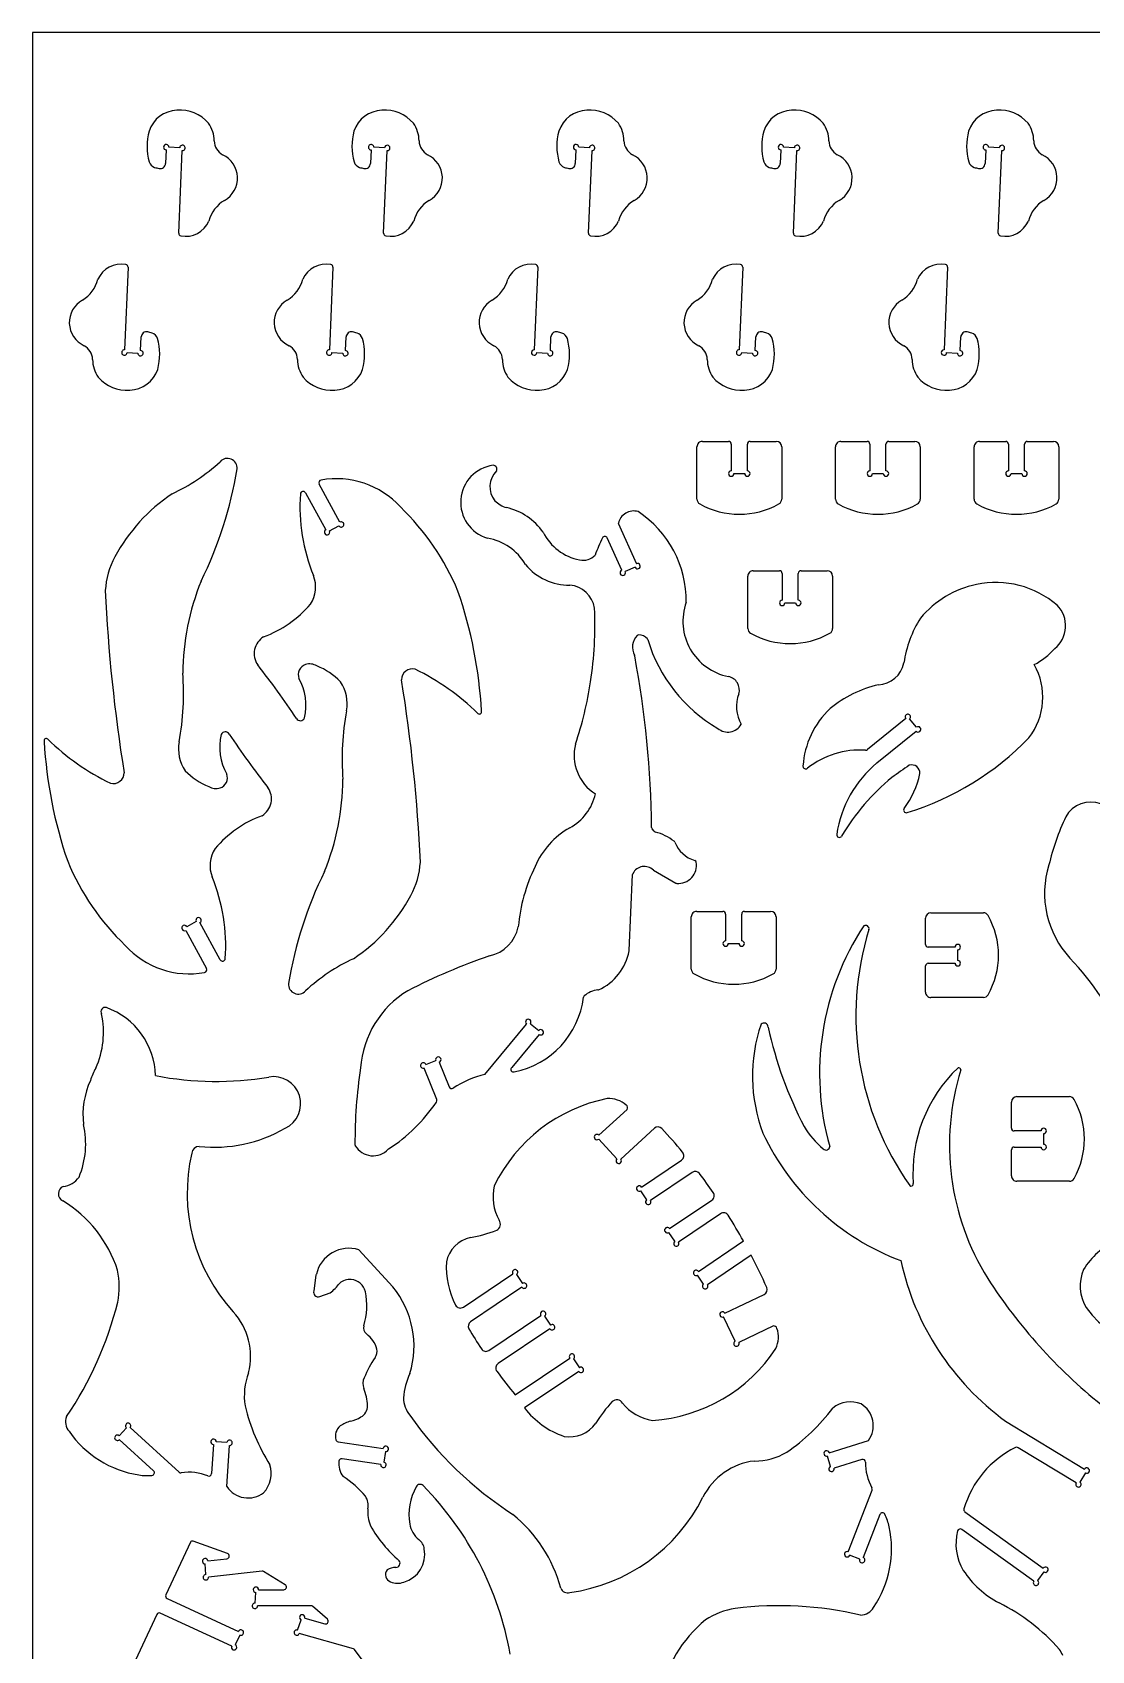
# Model space of a CAD drawing. Extents: x 0 to 14, y 0 to 10.
# Drawn here: x 0 to 3.93, y 4 to 10.02 of the extents above; entities that cross this region are included whole.
import ezdxf

# ---------------------------------------------------------------- set-up
doc = ezdxf.new("R2010")
doc.units = 0
doc.layers.add('WHITE', color=7, linetype='CONTINUOUS')

msp = doc.modelspace()

# ---------------------------------------------------------------- linework, layer by layer
at = {"layer": 'WHITE', "linetype": 'CONTINUOUS'}
for p, q in [((14.001084, 10.016726), (0.001084, 10.016726)), ((0.001084, 10.016726), (0.001084, 0.00004)), ((0.497777, 9.580117), (0.495565, 9.529524)), ((0.548166, 9.587923), (0.508204, 9.589671)), ((0.544317, 9.270933), (0.557719, 9.577496)), ((1.258582, 9.580117), (1.25637, 9.529524)), ((1.308971, 9.587923), (1.269009, 9.589671)), ((1.305122, 9.270933), (1.318525, 9.577496)), ((2.019388, 9.580117), (2.017176, 9.529524)), ((2.069777, 9.587923), (2.029815, 9.589671)), ((2.065928, 9.270933), (2.07933, 9.577496)), ((2.780193, 9.580117), (2.777981, 9.529524)), ((2.830582, 9.587923), (2.79062, 9.589671)), ((2.826733, 9.270933), (2.840136, 9.577496)), ((3.540999, 9.580117), (3.538787, 9.529524)), ((3.591388, 9.587923), (3.551426, 9.589671)), ((3.587539, 9.270933), (3.600941, 9.577496)), ((0.356477, 9.143697), (0.343074, 8.837134)), ((1.117282, 9.143697), (1.10388, 8.837134)), ((1.878088, 9.143697), (1.864685, 8.837134)), ((2.638893, 9.143697), (2.625491, 8.837134)), ((3.399699, 9.143697), (3.386296, 8.837134)), ((0.403017, 8.834513), (0.405229, 8.885106)), ((1.163822, 8.834513), (1.166034, 8.885106)), ((1.924628, 8.834513), (1.92684, 8.885106)), ((2.685433, 8.834513), (2.687645, 8.885106)), ((3.446239, 8.834513), (3.448451, 8.885106)), ((0.352628, 8.826707), (0.39259, 8.82496)), ((1.113433, 8.826707), (1.153395, 8.82496)), ((1.874239, 8.826707), (1.914201, 8.82496)), ((2.635044, 8.826707), (2.675006, 8.82496)), ((3.39585, 8.826707), (3.435812, 8.82496)), ((2.488809, 8.496985), (2.586106, 8.49696)), ((2.596103, 8.48696), (2.596103, 8.387255)), ((2.656103, 8.387255), (2.656103, 8.487023)), ((2.666103, 8.497023), (2.763398, 8.497023)), ((3.003402, 8.496985), (3.100699, 8.49696)), ((3.110696, 8.48696), (3.110696, 8.387255)), ((3.170696, 8.387255), (3.170696, 8.487023)), ((3.180696, 8.497023), (3.277991, 8.497023)), ((3.517995, 8.496985), (3.615292, 8.49696)), ((3.625289, 8.48696), (3.625289, 8.387255)), ((3.685289, 8.387255), (3.685289, 8.487023)), ((3.695289, 8.497023), (3.792584, 8.497023)), ((2.468839, 8.282057), (2.468804, 8.476981)), ((2.783398, 8.477027), (2.783433, 8.282062)), ((2.983432, 8.282057), (2.983397, 8.476981)), ((3.297991, 8.477027), (3.298026, 8.282062)), ((3.498025, 8.282057), (3.49799, 8.476981)), ((3.812584, 8.477027), (3.812619, 8.282062)), ((2.606103, 8.377255), (2.646103, 8.377255)), ((3.120696, 8.377255), (3.160696, 8.377255)), ((3.635289, 8.377255), (3.675289, 8.377255)), ((1.01526, 8.305951), (1.090531, 8.168155)), ((1.143187, 8.196919), (1.065843, 8.33851)), ((1.104101, 8.164173), (1.139205, 8.183349)), ((2.176869, 8.193328), (2.244088, 8.04249)), ((2.189283, 8.018067), (2.135739, 8.138221)), ((2.239024, 8.029286), (2.202488, 8.013004)), ((2.677893, 8.016547), (2.77519, 8.016522)), ((2.785187, 8.006522), (2.785187, 7.906817)), ((2.845187, 7.906817), (2.845187, 8.006585)), ((2.855187, 8.016585), (2.952482, 8.016585)), ((2.657923, 7.801619), (2.657888, 7.996543)), ((2.972482, 7.996589), (2.972517, 7.801624)), ((2.795187, 7.896817), (2.835187, 7.896817)), ((3.244513, 7.467248), (3.101902, 7.351581)), ((3.283775, 7.434714), (3.258579, 7.465781)), ((3.1366, 7.30247), (3.282308, 7.420649)), ((2.310385, 7.048148), (2.302507, 7.057544)), ((2.217481, 6.604977), (2.230001, 6.888189)), ((2.307033, 6.904373), (2.39035, 6.855678)), ((2.467805, 6.750737), (2.565102, 6.750712)), ((2.575099, 6.740712), (2.575099, 6.641007)), ((2.635099, 6.641007), (2.635099, 6.740775)), ((2.645099, 6.750775), (2.742394, 6.750775)), ((3.337579, 6.745342), (3.532545, 6.745378)), ((0.570425, 6.680116), (0.647769, 6.538525)), ((0.609511, 6.712862), (0.574407, 6.693686)), ((0.698353, 6.571084), (0.623081, 6.70888)), ((2.447835, 6.535809), (2.4478, 6.730733)), ((2.762394, 6.730779), (2.762429, 6.535814)), ((3.317583, 6.628047), (3.317583, 6.725342)), ((2.585099, 6.631007), (2.625099, 6.631007)), ((3.427351, 6.618047), (3.327583, 6.618047)), ((3.327646, 6.558048), (3.427351, 6.558048)), ((3.437351, 6.568048), (3.437351, 6.608047)), ((3.317621, 6.450754), (3.317646, 6.54805)), ((3.53255, 6.430784), (3.337625, 6.430748)), ((1.681702, 6.145083), (1.836206, 6.331943)), ((1.850285, 6.333278), (1.881112, 6.307788)), ((1.882447, 6.293709), (1.780966, 6.170977)), ((1.461928, 6.181617), (1.499133, 6.196307)), ((1.502502, 6.051635), (1.4563, 6.168643)), ((1.512106, 6.190679), (1.548573, 6.098327)), ((2.104896, 5.918956), (2.20993, 6.015077)), ((3.636598, 5.945094), (3.636598, 6.042388)), ((3.656594, 6.062388), (3.851559, 6.062424)), ((2.171781, 5.831056), (2.10427, 5.904828)), ((2.310683, 5.944616), (2.185909, 5.83043)), ((3.746366, 5.935094), (3.646598, 5.935094)), ((3.756366, 5.885094), (3.756366, 5.925094)), ((3.636636, 5.7678), (3.636661, 5.865097)), ((3.646661, 5.875094), (3.746366, 5.875094)), ((2.262767, 5.726352), (2.411299, 5.826537)), ((2.451139, 5.781037), (2.296319, 5.676609)), ((2.282437, 5.679308), (2.260069, 5.712469)), ((3.851564, 5.74783), (3.65664, 5.747795)), ((2.366984, 5.571844), (2.524132, 5.677842)), ((2.5568, 5.627504), (2.400535, 5.522102)), ((2.386653, 5.524801), (2.364285, 5.557962)), ((1.339979, 5.355363), (1.212863, 5.49355)), ((2.474005, 5.413179), (2.641398, 5.526087)), ((2.670034, 5.473029), (2.507557, 5.363436)), ((1.053847, 5.399232), (1.045755, 5.341003)), ((1.601584, 5.280378), (1.785104, 5.404164)), ((1.818656, 5.354422), (1.628234, 5.22598)), ((1.798987, 5.401465), (1.821354, 5.368304)), ((2.493674, 5.366135), (2.471307, 5.399296)), ((1.068077, 5.319219), (1.106542, 5.333136)), ((2.57246, 5.257345), (2.718342, 5.327043)), ((1.696106, 5.119331), (1.889321, 5.249657)), ((1.903203, 5.246958), (1.925571, 5.213797)), ((2.610858, 5.15378), (2.567748, 5.244011)), ((1.922872, 5.199914), (1.730655, 5.070262)), ((2.75266, 5.210446), (2.624192, 5.149068)), ((1.793933, 4.954464), (1.996342, 5.090991)), ((2.010224, 5.088292), (2.032592, 5.055131)), ((2.029894, 5.041249), (1.828639, 4.905501)), ((0.350147, 4.831831), (0.32322, 4.802252)), ((0.545784, 4.667251), (0.364274, 4.832493)), ((3.614511, 4.85696), (3.907822, 4.678146)), ((0.323883, 4.788125), (0.451023, 4.67238)), ((0.673006, 4.770073), (0.665982, 4.661676)), ((0.723548, 4.776818), (0.683632, 4.779405)), ((0.722991, 4.613574), (0.732881, 4.766193)), ((1.136111, 4.779685), (1.303412, 4.755026)), ((2.959916, 4.739316), (3.105942, 4.784776)), ((3.87659, 4.626915), (3.661538, 4.75802)), ((1.294663, 4.695667), (1.150942, 4.716851)), ((1.311847, 4.743675), (1.306014, 4.704102)), ((2.965231, 4.688603), (2.953341, 4.726795)), ((3.081465, 4.714316), (2.977751, 4.682028)), ((3.911155, 4.664402), (3.890334, 4.630248)), ((3.030116, 4.371432), (3.119336, 4.600104)), ((3.148507, 4.509799), (3.086012, 4.349623)), ((3.463946, 4.519675), (3.754747, 4.310474)), ((3.719708, 4.261768), (3.452319, 4.454127)), ((0.58785, 4.406858), (0.496613, 4.211095)), ((0.725699, 4.364711), (0.597588, 4.410539)), ((0.652344, 4.337462), (0.723434, 4.345356)), ((3.073061, 4.343942), (3.035797, 4.358481)), ((0.644798, 4.286297), (0.642882, 4.32637)), ((0.853816, 4.299465), (0.655215, 4.277412)), ((0.939675, 4.248972), (0.858879, 4.298441)), ((3.757025, 4.296517), (3.733666, 4.264046)), ((0.828121, 4.180161), (0.83046, 4.220204)), ((0.841042, 4.230212), (0.934478, 4.230443)), ((0.501475, 4.197796), (0.766341, 4.075151)), ((1.036419, 4.170695), (0.837538, 4.170203)), ((1.096429, 4.120432), (1.041692, 4.168671)), ((0.462819, 4.138583), (0.311719, 3.814374)), ((0.74113, 4.020704), (0.476084, 4.143433)), ((0.986102, 4.08028), (0.999677, 4.118042)), ((1.012671, 4.124691), (1.087055, 4.103318)), ((0.771213, 4.061874), (0.754406, 4.025577)), ((1.193004, 4.010449), (0.99233, 4.068108)), ((1.253779, 3.931796), (1.197357, 4.007578))]:
    msp.add_line(p, q, dxfattribs=at)
for centre, radius, start, end in [((0.542752, 9.612813), 0.114728, 92.352707, 161.106639), ((0.548959, 9.587602), 0.140268, 40.725693, 94.463864), ((1.303557, 9.612813), 0.114728, 92.352707, 161.106639), ((1.309765, 9.587602), 0.140268, 40.725693, 94.463864), ((2.064363, 9.612813), 0.114728, 92.352707, 161.106639), ((2.07057, 9.587602), 0.140268, 40.725693, 94.463864), ((2.825168, 9.612813), 0.114728, 92.352707, 161.106639), ((2.831376, 9.587602), 0.140268, 40.725693, 94.463864), ((3.585974, 9.612813), 0.114728, 92.352707, 161.106639), ((3.592181, 9.587602), 0.140268, 40.725693, 94.463864), ((0.645934, 9.593833), 0.219043, 165.152211, 195.550826), ((0.562795, 9.613937), 0.11313, -0.402575, 35.181139), ((1.40674, 9.593833), 0.219043, 165.152211, 195.550826), ((1.3236, 9.613937), 0.11313, -0.402575, 35.181139), ((2.167545, 9.593833), 0.219043, 165.152211, 195.550826), ((2.084406, 9.613937), 0.11313, -0.402575, 35.181139), ((2.928351, 9.593833), 0.219043, 165.152211, 195.550826), ((2.845211, 9.613937), 0.11313, -0.402575, 35.181139), ((3.689156, 9.593833), 0.219043, 165.152211, 195.550826), ((3.606017, 9.613937), 0.11313, -0.402575, 35.181139), ((0.498213, 9.590107), 0.01, -2.503333, 267.496661), ((0.558156, 9.587487), 0.01, -92.503338, 177.496667), ((0.738326, 9.61651), 0.062495, -176.910366, -119.463333), ((0.667229, 9.475689), 0.095369, -60.592735, 64.964387), ((1.259019, 9.590107), 0.01, -2.503333, 267.496667), ((1.318962, 9.587487), 0.01, -92.503333, 177.496667), ((1.499132, 9.61651), 0.062495, -176.910366, -119.463333), ((1.428034, 9.475689), 0.095369, -60.592735, 64.964387), ((2.019824, 9.590107), 0.01, -2.503333, 267.496661), ((2.079767, 9.587487), 0.01, -92.503338, 177.496667), ((2.259937, 9.61651), 0.062495, -176.910366, -119.463333), ((2.18884, 9.475689), 0.095369, -60.592735, 64.964387), ((2.78063, 9.590107), 0.01, -2.503333, 267.496661), ((2.840573, 9.587487), 0.01, -92.503338, 177.496667), ((3.020743, 9.61651), 0.062495, -176.910366, -119.463333), ((2.949645, 9.475689), 0.095369, -60.592735, 64.964387), ((3.541435, 9.590107), 0.01, -2.503333, 267.496667), ((3.601378, 9.587487), 0.01, -92.503333, 177.496667), ((3.781548, 9.61651), 0.062495, -176.910366, -119.463333), ((3.710451, 9.475689), 0.095369, -60.592735, 64.964387), ((0.466902, 9.547111), 0.034169, -159.435991, -110.797183), ((0.508248, 9.686521), 0.179504, -107.333107, -101.817136), ((0.475584, 9.530397), 0.02, -101.817136, -2.503339), ((1.227707, 9.547111), 0.034169, -159.435991, -110.797183), ((1.269054, 9.686521), 0.179504, -107.333107, -101.817136), ((1.236389, 9.530397), 0.02, -101.817136, -2.503339), ((1.988512, 9.547111), 0.034169, -159.435991, -110.797183), ((2.029859, 9.686521), 0.179504, -107.333107, -101.817136), ((1.997195, 9.530397), 0.02, -101.817136, -2.503339), ((2.749318, 9.547111), 0.034169, -159.435991, -110.797183), ((2.790665, 9.686521), 0.179504, -107.333107, -101.817136), ((2.758, 9.530397), 0.02, -101.817136, -2.503339), ((3.510123, 9.547111), 0.034169, -159.435991, -110.797183), ((3.55147, 9.686521), 0.179504, -107.333107, -101.817136), ((3.518806, 9.530397), 0.02, -101.817136, -2.503339), ((0.781129, 9.28214), 0.129236, 121.26462, 165.053716), ((1.541935, 9.28214), 0.129236, 121.26462, 165.053716), ((2.30274, 9.28214), 0.129236, 121.26462, 165.053716), ((3.063546, 9.28214), 0.129236, 121.26462, 165.053716), ((3.824351, 9.28214), 0.129236, 121.26462, 165.053716), ((0.554307, 9.270496), 0.01, 177.496661, 258.923014), ((0.570357, 9.35248), 0.09354, -101.076986, -23.306216), ((1.315113, 9.270496), 0.01, 177.496661, 258.923014), ((1.331163, 9.35248), 0.09354, -101.076986, -23.306216), ((2.075918, 9.270496), 0.01, 177.496661, 258.923014), ((2.091968, 9.35248), 0.09354, -101.076986, -23.306216), ((2.836724, 9.270496), 0.01, 177.496661, 258.923014), ((2.852774, 9.35248), 0.09354, -101.076986, -23.306216), ((3.597529, 9.270496), 0.01, 177.496661, 258.923014), ((3.613579, 9.35248), 0.09354, -101.076986, -23.306216), ((0.330436, 9.06215), 0.09354, 78.923014, 156.693784), ((0.346486, 9.144134), 0.01, -2.503339, 78.923014), ((1.091242, 9.06215), 0.09354, 78.923014, 156.693784), ((1.107292, 9.144134), 0.01, -2.503339, 78.923014), ((1.852047, 9.06215), 0.09354, 78.923014, 156.693784), ((1.868097, 9.144134), 0.01, -2.503339, 78.923014), ((2.612852, 9.06215), 0.09354, 78.923014, 156.693784), ((2.628903, 9.144134), 0.01, -2.503339, 78.923014), ((3.373658, 9.06215), 0.09354, 78.923014, 156.693784), ((3.389708, 9.144134), 0.01, -2.503339, 78.923014), ((0.119664, 9.132491), 0.129236, -58.73538, -14.946284), ((0.88047, 9.132491), 0.129236, -58.73538, -14.946284), ((1.641275, 9.132491), 0.129236, -58.73538, -14.946284), ((2.402081, 9.132491), 0.129236, -58.73538, -14.946284), ((3.162886, 9.132491), 0.129236, -58.73538, -14.946284), ((0.233565, 8.938941), 0.095369, 119.407265, 244.964387), ((0.99437, 8.938941), 0.095369, 119.407265, 244.964387), ((1.755176, 8.938941), 0.095369, 119.407265, 244.964387), ((2.515981, 8.938941), 0.095369, 119.407265, 244.964387), ((3.276786, 8.938941), 0.095369, 119.407265, 244.964387), ((0.42521, 8.884233), 0.02, 78.182864, 177.496661), ((0.392545, 8.72811), 0.179504, 72.666893, 78.182864), ((0.433892, 8.867519), 0.034169, 20.564009, 69.202817), ((1.186015, 8.884233), 0.02, 78.182864, 177.496661), ((1.153351, 8.72811), 0.179504, 72.666893, 78.182864), ((1.194697, 8.867519), 0.034169, 20.564009, 69.202817), ((1.946821, 8.884233), 0.02, 78.182864, 177.496661), ((1.914156, 8.72811), 0.179504, 72.666893, 78.182864), ((1.955503, 8.867519), 0.034169, 20.564009, 69.202817), ((2.707626, 8.884233), 0.02, 78.182864, 177.496661), ((2.674962, 8.72811), 0.179504, 72.666893, 78.182864), ((2.716308, 8.867519), 0.034169, 20.564009, 69.202817), ((3.468432, 8.884233), 0.02, 78.182864, 177.496661), ((3.435767, 8.72811), 0.179504, 72.666893, 78.182864), ((3.477114, 8.867519), 0.034169, 20.564009, 69.202817), ((0.162467, 8.79812), 0.062495, 3.089634, 60.536667), ((0.254859, 8.820797), 0.219043, -14.847789, 15.550826), ((0.923272, 8.79812), 0.062495, 3.089634, 60.536667), ((1.015665, 8.820797), 0.219043, -14.847789, 15.550826), ((1.684078, 8.79812), 0.062495, 3.089634, 60.536667), ((1.77647, 8.820797), 0.219043, -14.847789, 15.550826), ((2.444883, 8.79812), 0.062495, 3.089634, 60.536667), ((2.537276, 8.820797), 0.219043, -14.847789, 15.550826), ((3.205689, 8.79812), 0.062495, 3.089634, 60.536667), ((3.298081, 8.820797), 0.219043, -14.847789, 15.550826), ((0.337999, 8.800694), 0.11313, 179.597425, 215.181139), ((0.342637, 8.827144), 0.01, 87.496661, 357.496662), ((0.40258, 8.824523), 0.01, 177.496661, 447.496662), ((1.098804, 8.800694), 0.11313, 179.597425, 215.181139), ((1.103443, 8.827144), 0.01, 87.496661, 357.496662), ((1.163386, 8.824523), 0.01, 177.496662, 447.496662), ((1.85961, 8.800694), 0.11313, 179.597425, 215.181139), ((1.864248, 8.827144), 0.01, 87.496667, 357.496661), ((1.924191, 8.824523), 0.01, 177.496662, 447.496667), ((2.620415, 8.800694), 0.11313, 179.597425, 215.181139), ((2.625054, 8.827144), 0.01, 87.496661, 357.496662), ((2.684997, 8.824523), 0.01, 177.496662, 447.496662), ((3.381221, 8.800694), 0.11313, 179.597425, 215.181139), ((3.385859, 8.827144), 0.01, 87.496667, 357.496662), ((3.445802, 8.824523), 0.01, 177.496662, 447.496667), ((0.351834, 8.827028), 0.140268, -139.274307, -85.536136), ((0.358042, 8.801817), 0.114728, -87.647293, -18.893361), ((1.11264, 8.827028), 0.140268, -139.274307, -85.536136), ((1.118847, 8.801817), 0.114728, -87.647293, -18.893361), ((1.873445, 8.827028), 0.140268, -139.274307, -85.536136), ((1.879653, 8.801817), 0.114728, -87.647293, -18.893361), ((2.634251, 8.827028), 0.140268, -139.274307, -85.536136), ((2.640458, 8.801817), 0.114728, -87.647293, -18.893361), ((3.395056, 8.827028), 0.140268, -139.274307, -85.536136), ((3.401264, 8.801817), 0.114728, -87.647293, -18.893361), ((2.488804, 8.476985), 0.02, 89.985223, 180.010373), ((2.586103, 8.48696), 0.01, 0, 89.985223), ((2.666103, 8.487023), 0.01, 90, 180), ((2.763398, 8.477023), 0.02, 0.010376, 89.999997), ((3.003397, 8.476985), 0.02, 89.985223, 180.010373), ((3.100696, 8.48696), 0.01, 0, 89.985223), ((3.180696, 8.487023), 0.01, 90, 180), ((3.277991, 8.477023), 0.02, 0.010376, 89.999997), ((3.51799, 8.476985), 0.02, 89.985223, 180.010373), ((3.615289, 8.48696), 0.01, 0, 89.985223), ((3.695289, 8.487023), 0.01, 90, 180), ((3.792584, 8.477023), 0.02, 0.010376, 89.999997), ((0.227646, 8.931487), 0.693964, -65.088205, -47.297268), ((0.725384, 8.397594), 0.036137, -4.830986, 138.572495), ((-0.719814, 8.640209), 1.50144, -26.180099, -9.416795), ((1.130383, 8.038239), 0.32012, 42.184007, 100.358915), ((1.730157, 8.270701), 0.138736, 97.603866, 253.63285), ((1.781632, 8.328447), 0.081816, 134.267186, 219.344019), ((1.711669, 8.393725), 0.014492, -27.496204, 89.486084), ((2.596103, 8.377255), 0.01, 90, 360), ((2.656103, 8.377255), 0.01, 180, 450), ((3.110696, 8.377255), 0.01, 90, 360), ((3.170696, 8.377255), 0.01, 180, 450), ((3.625289, 8.377255), 0.01, 90, 360), ((3.685289, 8.377255), 0.01, 180, 450), ((0.880586, 7.762135), 0.64931, 123.738268, 151.93453), ((1.665766, 8.252823), 0.671051, 175.806895, 202.279541), ((1.006484, 8.301158), 0.01, 28.645589, 175.806894), ((1.074619, 8.343304), 0.01, 100.358915, 208.645589), ((0.724006, 7.584328), 0.928221, 22.549149, 46.103987), ((1.787768, 8.345197), 0.097603, -135.327724, -105.50956), ((1.709588, 8.027506), 0.229626, 34.972416, 76.890672), ((2.233715, 8.179949), 0.058399, 73.86362, 166.756121), ((2.488839, 8.28206), 0.02, -179.989624, -119.378589), ((2.626138, 8.52594), 0.299872, -119.378589, -60.622383), ((2.763433, 8.282058), 0.02, -60.622381, 0.010376), ((3.003432, 8.28206), 0.02, -179.989624, -119.378589), ((3.140731, 8.52594), 0.299872, -119.378589, -60.622383), ((3.278026, 8.282058), 0.02, -60.622381, 0.010376), ((3.518025, 8.28206), 0.02, -179.989624, -119.378589), ((3.655324, 8.52594), 0.299872, -119.378589, -60.622383), ((3.792619, 8.282058), 0.02, -60.622381, 0.010376), ((1.147981, 8.188143), 0.01, -151.354418, 118.645587), ((2.033018, 7.904754), 0.395996, -0.807633, 56.783618), ((1.095325, 8.159379), 0.01, 118.645589, 388.645584), ((1.65469, 7.934636), 0.206184, 30.556651, 79.839332), ((2.071786, 8.247717), 0.195288, -153.021652, -101.519981), ((2.682905, 7.864717), 0.628113, 154.157686, 160.45983), ((2.126605, 8.13415), 0.01, 24.019267, 154.157685), ((0.560641, 7.927708), 0.289122, 151.057733, 176.923974), ((2.045084, 8.11857), 0.06341, -101.184197, -43.649725), ((0.937919, 7.955941), 0.115021, -33.443357, 21.668318), ((1.99351, 8.171311), 0.20831, -140.730929, -89.068011), ((2.193353, 8.008933), 0.01, 114.019267, 384.019264), ((2.248158, 8.033356), 0.01, -155.980733, 114.019267), ((2.677888, 7.996547), 0.02, 89.985223, 180.010373), ((2.775187, 8.006522), 0.01, 0, 89.985223), ((2.855187, 8.006585), 0.01, 90, 180), ((2.952482, 7.996585), 0.02, 0.010376, 89.999997), ((6.222801, 8.215002), 5.957068, -177.385092, -170.832131), ((1.493961, 7.626955), 0.934702, 157.954942, 179.4642), ((0.028272, 7.403306), 1.643206, 3.190271, 19.073661), ((1.986888, 7.860497), 0.103019, 9.537347, 84.423518), ((3.581478, 7.60564), 0.367423, 101.756817, 140.307527), ((3.577828, 7.619637), 0.352978, 49.567555, 101.639818), ((0.714606, 8.164251), 0.419246, -69.74328, -40.39614), ((0.710979, 7.813049), 1.379014, -8.744047, 2.681558), ((2.626141, 7.828665), 0.209394, 160.322817, 258.83289), ((2.785187, 7.896817), 0.01, 90, 360), ((2.845187, 7.896817), 0.01, 180, 450), ((3.728771, 7.81191), 0.109172, -51.070952, 44.414152), ((3.651217, 7.61603), 0.417768, 147.531688, 172.045977), ((0.898247, 7.70831), 0.073507, 121.573224, 214.671779), ((2.291605, 7.73215), 0.062269, 135.535065, 208.659849), ((2.252793, 7.770131), 0.007965, 88.240674, 134.95609), ((2.252083, 7.735073), 0.04303, 40.825773, 88.729131), ((2.278739, 7.757995), 0.007874, 17.596999, 41.417634), ((2.832459, 7.924152), 0.570239, -163.309217, -120.095388), ((2.677923, 7.801623), 0.02, -179.989627, -119.378589), ((2.815222, 8.045502), 0.299872, -119.378589, -60.622383), ((2.952517, 7.80162), 0.02, -60.622381, 0.010376), ((2.229904, 7.698723), 0.007908, 9.82025, 26.765142), ((-1.434802, 7.016084), 3.73565, 0.711872, 10.550223), ((3.586905, 7.917988), 0.284215, -61.785551, -42.224969), ((-1.673748, 5.695933), 3.192326, 33.704735, 38.117793), ((1.028395, 7.630148), 0.039841, 109.827528, 200.245786), ((1.03075, 7.617953), 0.052148, 58.677509, 107.715942), ((0.968178, 7.436157), 0.243462, 43.449421, 68.385632), ((1.412325, 7.610982), 0.040543, 75.562696, 179.750343), ((1.039311, 6.858986), 0.879132, 45.531661, 64.163998), ((3.137192, 7.694857), 0.102455, -87.035074, -11.837435), ((3.505603, 7.546479), 0.247326, -37.596633, 29.306915), ((-0.379751, 7.557246), 0.942322, -10.786963, 4.775528), ((0.816411, 7.517342), 0.200728, -13.820486, 29.557754), ((1.027481, 7.522573), 0.142679, -10.671336, 34.598637), ((-4.509188, 6.662034), 5.957068, 2.614908, 9.167869), ((0.710931, 7.812736), 1.379014, -18.617347, -8.730893), ((2.575183, 7.572903), 0.051397, -15.84069, 78.320609), ((3.240921, 7.166424), 0.437335, 103.006815, 129.393925), ((2.744805, 7.511243), 0.129272, 158.379986, 210.358979), ((0.996163, 7.47558), 0.016379, -150.02735, -22.197363), ((2.093363, 7.31979), 0.942322, 169.213037, 184.775528), ((1.660974, 7.492318), 0.008322, -134.359681, 17.019415), ((3.183235, 7.269958), 0.321409, 133.163045, 176.294273), ((3.252279, 7.473547), 0.01, -50.955635, 219.044368), ((0.897202, 7.359693), 0.200728, 166.179514, 209.557754), ((0.71745, 7.401455), 0.016379, 29.97265, 157.802637), ((3.387361, 9.181102), 3.192326, -146.295265, -141.882207), ((2.583808, 7.47323), 0.056498, -131.301515, -28.921139), ((3.290075, 7.426948), 0.01, -140.955632, 129.044368), ((0.052639, 7.384717), 0.008322, 45.640319, 197.019415), ((1.68534, 7.473729), 1.643206, -176.809729, -160.926339), ((0.674302, 8.018049), 0.879132, -134.468339, -115.836002), ((0.686131, 7.354462), 0.142679, 169.328664, 214.598637), ((2.182012, 7.330593), 0.169489, 165.687954, 237.882573), ((3.07274, 7.038975), 0.311187, 85.918114, 128.572653), ((3.095603, 7.359348), 0.01, -94.081887, -50.955625), ((2.930176, 8.143627), 1.074527, -72.739801, -44.119612), ((2.872478, 7.290085), 0.01, 176.294271, 308.572655), ((3.415319, 6.971542), 0.432663, 130.105293, 171.272947), ((5.024708, 4.699451), 3.138911, 124.268844, 125.7047), ((3.266566, 7.265131), 0.02982, -5.263029, 108.184612), ((0.301287, 7.266053), 0.040543, -104.437304, -0.249657), ((0.745434, 7.440878), 0.243462, -136.550579, -111.614368), ((0.685217, 7.246887), 0.039841, -70.172472, 20.245786), ((0.219652, 7.25008), 0.934702, -22.045058, -0.5358), ((3.713193, 6.61346), 0.820908, 129.338849, 149.460405), ((2.989885, 7.322518), 0.312218, -37.349206, -11.102603), ((0.682862, 7.259083), 0.052148, -121.322491, -72.284058), ((0.815365, 7.168726), 0.073507, -58.426776, 34.671779), ((1.906398, 7.22895), 0.190179, -61.736842, -12.73023), ((3.930627, 7.051586), 0.105397, -13.820995, 151.301127), ((0.999007, 6.712784), 0.419246, 110.25672, 139.60386), ((3.246034, 7.127038), 0.01, 142.650792, 287.260201), ((4.659118, 6.715782), 0.907337, 154.793673, 166.790764), ((2.152495, 6.792273), 0.311131, 120.1016, 156.29712), ((2.308569, 7.062785), 0.008014, -177.936575, -139.150269), ((2.316506, 7.053287), 0.007992, -139.986993, -106.02639), ((2.254572, 6.835204), 0.218714, 53.691611, 74.152131), ((2.99755, 7.035672), 0.01, 171.272945, 329.460406), ((0.775694, 6.921095), 0.115021, 146.556643, 201.668318), ((2.379416, 7.00507), 0.007905, 21.439307, 53.847078), ((2.493633, 7.049777), 0.11475, -158.628, -106.727489), ((0.989607, 7.292707), 0.928221, -157.450851, -133.896013), ((1.152971, 6.949327), 0.289122, -28.942267, -3.076026), ((2.444639, 6.636143), 0.641901, 154.018727, 174.870775), ((2.273853, 6.869276), 0.048298, 46.608842, 152.659669), ((2.399295, 6.922207), 0.067763, -94.646708, 9.592064), ((2.458204, 6.932246), 0.008006, 9.001869, 72.544753), ((4.11418, 6.817475), 0.354499, 162.662485, 222.710005), ((0.047847, 6.624212), 0.671051, -4.193105, 22.279541), ((2.433426, 6.236827), 1.50144, 153.819901, 170.583205), ((2.238055, 6.887623), 0.008073, 151.639892, 175.982872), ((2.394298, 6.862754), 0.008103, -119.15995, -93.481701), ((0.833026, 7.1149), 0.64931, -56.261732, -28.06547), ((2.4678, 6.730737), 0.02, 89.985223, 180.010373), ((2.565099, 6.740712), 0.01, 0, 89.985218), ((2.645099, 6.740775), 0.01, 90, 180), ((2.742394, 6.730775), 0.02, 0.010376, 89.999997), ((3.337583, 6.725342), 0.02, 90.010376, 179.999997), ((3.532548, 6.725378), 0.02, 29.377617, 90.010376), ((3.288666, 6.588083), 0.299872, -29.378589, 29.377617), ((0.565631, 6.688892), 0.01, 28.645584, 298.645582), ((0.618287, 6.717656), 0.01, -61.354411, 208.645584), ((1.668962, 6.721491), 0.139184, -77.806146, -11.58872), ((3.917048, 6.149177), 0.993058, 146.517131, 195.894193), ((4.152153, 6.362145), 1.093021, 162.903325, 215.21764), ((3.095165, 6.686206), 0.012567, -12.542809, 120.497771), ((0.58323, 6.838796), 0.32012, -137.815993, -79.641085), ((2.575099, 6.631007), 0.01, 90, 360), ((2.635099, 6.631007), 0.01, 180, 450), ((3.327583, 6.628047), 0.01, 180, 270), ((3.437351, 6.618047), 0.01, -90, 180), ((0.707129, 6.575878), 0.01, -151.354411, -4.193106), ((1.485967, 5.945549), 0.693964, 114.911795, 132.702732), ((2.446483, 4.419515), 2.291495, 109.055158, 117.299879), ((2.021691, 6.641133), 0.19925, -65.811709, -10.8123), ((2.209516, 6.604868), 0.007966, -8.031906, 0.786306), ((3.327646, 6.548048), 0.01, 90, 179.985223), ((3.437351, 6.558048), 0.01, 180, 450), ((3.117436, 5.870106), 1.02069, 1.825276, 43.835191), ((0.638993, 6.533731), 0.01, -79.641085, 28.645589), ((2.467835, 6.535812), 0.02, -179.989627, -119.378589), ((2.605134, 6.779692), 0.299872, -119.378589, -60.622383), ((2.742429, 6.53581), 0.02, -60.622383, 0.010376), ((0.988228, 6.479441), 0.036137, 175.169014, 318.572495), ((1.584689, 6.142577), 0.36591, 121.134717, 175.880199), ((2.055285, 6.430648), 0.008007, 129.821379, 172.286867), ((2.111599, 6.364147), 0.095147, 96.445, 130.221863), ((2.099946, 6.466741), 0.008107, -83.106306, -65.320046), ((3.337621, 6.450748), 0.02, 179.985223, 270.010373), ((3.532546, 6.450784), 0.02, -89.989624, -29.378589), ((0.271697, 6.377709), 0.016144, 75.664398, 209.398059), ((0.180863, 6.132102), 0.277927, 1.690317, 70.049609), ((1.728653, 6.469712), 0.320954, -78.871061, -6.7977), ((-0.05446, 6.300729), 0.31964, -24.480246, 12.476578), ((1.842578, 6.33965), 0.01, -39.585494, 230.414506), ((3.272873, 6.139026), 0.597947, 161.169052, 200.801351), ((2.717471, 6.32016), 0.015874, 3.011239, 131.604944), ((4.177608, 6.633868), 1.477785, -167.776964, -152.476954), ((1.888819, 6.301416), 0.01, -129.585491, 140.414506), ((1.508434, 6.19998), 0.01, -68.452541, 201.547459), ((0.417113, 6.063785), 0.208709, 149.956299, 163.649852), ((0.683419, 7.310383), 1.191472, -100.872952, -80.549961), ((0.896471, 6.035879), 0.10072, -64.537976, 99.964041), ((2.982961, 5.897456), 1.784002, 171.249319, 180.438461), ((1.452627, 6.177944), 0.01, 21.547457, 291.547459), ((1.768901, 5.782656), 0.37277, 103.528038, 123.457185), ((1.786908, 6.163554), 0.009508, 128.671403, 292.872033), ((3.809002, 5.778815), 0.538339, 133.5273, 184.230072), ((4.347779, 5.884198), 0.941375, 162.851579, 211.882911), ((3.440216, 6.161331), 0.008049, 3.056818, 104.149966), ((0.49854, 5.993675), 0.309771, 155.41803, 186.373354), ((1.557874, 6.102), 0.01, -158.452541, -56.542814), ((0.978962, 6.396194), 0.631052, -56.850521, -34.104985), ((1.493201, 6.047963), 0.01, -34.10498, 21.547462), ((2.253447, 5.469243), 0.597552, 101.344829, 154.020693), ((2.140509, 5.95435), 0.100874, 49.304294, 92.618409), ((2.198758, 6.02079), 0.012548, -27.087748, 53.149785), ((3.656598, 6.042388), 0.02, 90.010376, 179.999997), ((3.851563, 6.042424), 0.02, 29.377617, 90.010376), ((3.607681, 5.905129), 0.299872, -29.378589, 29.377617), ((-0.122703, 5.88672), 0.321679, -22.512935, 13.037675), ((0.676722, 6.399851), 0.525488, -96.155662, -59.961416), ((2.097518, 5.912205), 0.01, 42.462891, 312.462891), ((2.324185, 5.929862), 0.02, 42.725663, 132.462887), ((0.737147, 4.464068), 2.180379, 39.667909, 42.725662), ((3.553029, 6.3202), 0.926819, -154.875001, -110.6819), ((3.117944, 6.095267), 0.289409, -150.094344, -128.450299), ((3.646598, 5.945094), 0.01, 180, 270), ((3.756366, 5.935094), 0.01, -90, 180), ((1.228376, 5.703189), 0.652544, 166.846236, 222.402235), ((0.621062, 5.84918), 0.028221, 91.398325, 174.907503), ((1.207031, 5.883696), 0.008021, 179.234902, 210.261005), ((1.26638, 5.920114), 0.077651, -148.59741, -43.443554), ((1.328666, 5.861312), 0.008008, 125.305998, 137.536378), ((2.400115, 5.843118), 0.02, -56.000001, 39.66791), ((2.948355, 5.877413), 0.013602, -139.706109, -0.831049), ((3.646661, 5.865094), 0.01, 90, 179.985223), ((3.756366, 5.875094), 0.01, 180, 450), ((2.178532, 5.823679), 0.01, 132.462891, 402.462879), ((2.462323, 5.764456), 0.02, 37.007934, 124.000001), ((0.737147, 4.464068), 2.180379, 34.715954, 37.007934), ((0.126655, 5.701578), 0.029168, 112.496456, 243.840003), ((0.108172, 5.808007), 0.079816, -84.736508, -33.846357), ((1.888343, 5.689624), 0.17697, 166.479501, 209.385924), ((2.254477, 5.72076), 0.01, 33.999999, 303.999999), ((3.264254, 5.737958), 0.007959, -129.514856, 8.300189), ((3.656636, 5.767795), 0.02, 179.985223, 270.010373), ((3.851561, 5.76783), 0.02, -89.989627, -29.378589), ((-0.133127, 5.271173), 0.473675, 17.998897, 58.581205), ((2.288029, 5.671017), 0.01, 124.000002, 393.999999), ((2.512948, 5.694423), 0.02, -56.000001, 34.715954), ((1.714702, 5.587824), 0.024532, -64.917269, 37.583345), ((2.567984, 5.610923), 0.02, 32.063448, 123.999999), ((0.737147, 4.464068), 2.180379, 29.148808, 32.06345), ((1.655321, 5.422358), 0.119885, 103.332461, 167.602708), ((1.538253, 6.058364), 0.526994, -80.230638, -69.233824), ((2.358693, 5.566253), 0.01, 34.000002, 303.999999), ((1.176803, 5.374428), 0.12446, 73.158479, 166.771785), ((2.392245, 5.51651), 0.01, 124.000002, 393.999999), ((0.737147, 4.464068), 2.180379, 24.067219, 27.564405), ((4.13298, 5.282295), 0.266603, 113.853055, 148.944886), ((0.032326, 5.356613), 0.29148, -11.364345, 12.064866), ((1.8494, 5.431016), 0.311637, 176.858219, 207.365923), ((1.793395, 5.409756), 0.01, -56.000001, 214.000002), ((2.465715, 5.407587), 0.01, 33.999999, 304.000002), ((4.208195, 5.669038), 1.005948, -167.604864, -126.169369), ((4.04568, 5.358715), 0.153757, 156.581338, 211.211499), ((1.061679, 5.397678), 0.007985, 139.079328, 168.775306), ((0.992167, 5.482612), 0.188215, -52.577788, -37.162418), ((1.179445, 5.326197), 0.056702, 84.539149, 131.114116), ((1.180078, 5.323485), 0.059348, 13.773267, 85.396059), ((1.067853, 5.134749), 0.350319, -16.783503, 39.031789), ((1.826946, 5.360013), 0.01, -146.000001, 123.999999), ((2.499266, 5.357844), 0.01, 123.999999, 394.000002), ((2.70972, 5.345089), 0.02, -64.462887, 24.067218), ((5.21691, 6.461524), 1.984559, -147.217367, -128.938125), ((-0.966397, 5.618566), 1.323601, -34.257015, -13.963441), ((1.062647, 5.335984), 0.017622, 163.452051, 287.944435), ((0.981378, 5.286081), 0.26147, -16.754806, 11.366865), ((0.566183, 5.097187), 0.245086, -14.368443, 42.624992), ((1.5904, 5.296958), 0.02, -152.634078, -56.000001), ((1.897611, 5.255249), 0.01, -55.999998, 213.999999), ((2.563437, 5.253034), 0.01, 25.537114, 295.537114), ((4.201183, 5.478255), 0.34937, -145.234771, -55.847249), ((1.260918, 5.203588), 0.030027, 166.286891, 230.035593), ((1.178779, 5.095172), 0.106037, 15.960662, 53.648226), ((1.639418, 5.2094), 0.02, 123.999999, 210.410776), ((3.215132, 6.134264), 1.847088, -149.589221, -146.878445), ((1.931163, 5.205506), 0.01, -146.000001, 123.999999), ((2.753773, 5.197948), 0.012548, 14.850215, 95.087744), ((2.67035, 5.16883), 0.100874, -24.618409, 18.695707), ((1.240473, 5.116403), 0.041028, -35.083382, 11.138985), ((1.684922, 5.135912), 0.02, -146.878446, -55.999999), ((2.262873, 5.455268), 0.597552, -86.020693, -33.344829), ((2.615169, 5.144757), 0.01, 115.537109, 385.537116), ((1.545023, 4.897185), 0.334217, 144.171763, 158.814789), ((1.741839, 5.053682), 0.02, 123.999999, 216.258081), ((2.004632, 5.096583), 0.01, -56.000001, 213.999999), ((2.038184, 5.04684), 0.01, -145.999996, 124.000002), ((1.031831, 4.950323), 0.243909, 159.343262, 188.812521), ((1.280515, 4.995891), 0.052037, 154.899213, 200.137053), ((1.611139, 4.930036), 0.232254, 153.520631, 176.845695), ((3.215132, 6.134264), 1.847088, -143.74192, -140.302438), ((1.049233, 4.905303), 0.196369, 2.594235, 21.720983), ((1.482524, 4.943757), 0.103292, -179.478004, -140.826745), ((2.171002, 4.911331), 0.024532, 30.416657, 132.917269), ((0.180522, 4.854716), 0.05617, 160.460248, 219.803078), ((1.518662, 5.090154), 0.749119, -166.317466, -148.092817), ((1.170153, 4.943792), 0.087901, -81.9109, -54.610955), ((1.201127, 4.911742), 0.044342, -63.288521, 3.166), ((2.54999, 5.687738), 1.404173, -144.809175, -122.995513), ((2.076071, 5.094962), 0.311637, -142.558313, -108.858219), ((2.541181, 4.571463), 0.526994, 137.233824, 148.230638), ((2.330436, 5.034193), 0.17697, -141.385924, -98.479501), ((2.375873, 5.356808), 0.749119, -55.317466, -37.092817), ((3.039031, 4.824272), 0.104038, 67.807974, 129.101392), ((3.028881, 4.839829), 0.094707, -35.542431, 58.526468), ((0.455755, 5.039385), 0.387357, -145.279863, -98.891047), ((0.356879, 4.839225), 0.01, -42.313952, 227.686057), ((1.175931, 4.800415), 0.049862, 129.094882, 195.774274), ((1.225032, 4.715374), 0.147644, 106.733929, 123.061234), ((1.99534, 4.918258), 0.119885, -99.602707, -35.332462), ((0.316488, 4.794857), 0.01, 47.686048, 317.686048), ((0.673653, 4.780052), 0.01, -3.707745, 266.292255), ((0.733527, 4.776172), 0.01, -93.707751, 176.29225), ((1.13757, 4.789578), 0.01, -164.225724, -98.384703), ((1.313305, 4.753568), 0.01, -98.384703, 171.615297), ((3.812999, 4.428318), 0.367338, 116.003531, 163.836613), ((3.656332, 4.749482), 0.01, 58.631813, 116.003532), ((0.783842, 4.661887), 0.104038, -43.192026, 18.101391), ((1.216454, 4.697861), 0.077584, 172.264719, 217.532999), ((1.149484, 4.706958), 0.01, 81.615303, 172.264723), ((1.304556, 4.694209), 0.01, 171.615296, 441.615297), ((2.710646, 4.465073), 0.245086, 96.631557, 153.624992), ((2.680881, 4.952424), 0.243909, -89.656737, -60.187479), ((2.950368, 4.736343), 0.01, 17.292254, 287.292254), ((3.084437, 4.704767), 0.01, -0.727865, 107.292256), ((3.286578, 4.702199), 0.192157, 179.272134, 209.146962), ((0.427653, 4.867498), 0.213196, -98.569026, -85.3033), ((0.444291, 4.664985), 0.01, -85.3033, 47.686048), ((0.552516, 4.674646), 0.01, -132.313952, -81.85304), ((0.581164, 4.474529), 0.192157, 68.272134, 98.146962), ((0.656003, 4.662323), 0.01, -111.727859, -3.707745), ((0.956145, 4.340478), 0.368358, 40.077713, 57.3403), ((2.968203, 4.679055), 0.01, 107.292256, 377.292256), ((3.885128, 4.62171), 0.01, 148.631808, 418.631811), ((3.916361, 4.67294), 0.01, -121.368184, 148.631805), ((0.802004, 4.665788), 0.094707, -146.54243, -52.473533), ((1.18286, 4.542267), 0.065511, -10.334194, 32.676498), ((1.617469, 4.508505), 0.217954, 151.33019, 189.064358), ((1.440377, 4.606073), 0.015777, 44.250399, 153.670037), ((0.602436, 3.781383), 1.191472, 10.127048, 44.539486), ((1.907585, 4.866111), 0.652544, -82.153764, -26.597765), ((3.11002, 4.603738), 0.01, -21.313946, 29.14696), ((1.369804, 4.516645), 0.123279, 173.539683, 203.398343), ((1.45489, 4.101436), 0.525488, 14.844338, 51.038584), ((3.157823, 4.506164), 0.01, 25.696698, 158.686039), ((2.974723, 4.418057), 0.213196, 12.430974, 25.6967), ((3.469785, 4.527793), 0.01, 163.836618, 234.269031), ((1.68257, 4.709109), 0.489572, -150.453681, -130.708651), ((1.499818, 4.492043), 0.099205, -169.619396, -130.344375), ((2.804182, 4.382693), 0.387357, -34.279863, 12.108953), ((3.446479, 4.446009), 0.01, 54.269026, 165.20248), ((0.594874, 4.402995), 0.008017, 70.217426, 151.192315), ((1.40793, 4.376264), 0.048774, 6.409019, 55.444127), ((3.620177, 4.400124), 0.189657, 165.202479, 211.087621), ((0.642405, 4.336359), 0.01, 6.336201, 272.737149), ((0.722331, 4.355295), 0.01, -83.663799, 70.316889), ((1.350713, 4.328749), 0.01559, -88.876663, 36.380343), ((1.351466, 4.361523), 0.106856, -74.28, 10.888581), ((3.026481, 4.362116), 0.01, 68.686045, 338.686043), ((3.082377, 4.340307), 0.01, 158.686043, 428.686054), ((0.645276, 4.276309), 0.01, 92.737149, 366.336195), ((0.854844, 4.291525), 0.008007, 59.742432, 97.378216), ((1.340315, 4.286311), 0.028348, 141.996664, 250.166188), ((1.350596, 4.251859), 0.061304, 89.604649, 122.145794), ((3.759187, 4.499103), 0.360044, -146.845391, -117.915873), ((3.762865, 4.304634), 0.01, -125.730975, 144.269025), ((0.505677, 4.20687), 0.01, 155.011838, 245.153623), ((0.831042, 4.230187), 0.01, 0.14183, 266.658243), ((0.934453, 4.240443), 0.01, -89.858176, 58.522085), ((1.356724, 4.318272), 0.064145, -113.938993, -68.3229), ((1.988932, 4.246816), 0.028221, -157.601676, -74.0925), ((3.727826, 4.255928), 0.01, 144.269026, 414.269028), ((0.827538, 4.170178), 0.01, 86.658232, 360.141836), ((1.036374, 4.162697), 0.007999, 48.325577, 89.674006), ((2.659767, 3.873704), 0.29148, 99.635655, 123.064866), ((2.773124, 2.84744), 1.323601, 76.742985, 97.036559), ((3.07522, 4.191921), 0.05617, -88.539752, -29.196921), ((3.270563, 3.533495), 0.722249, 41.134765, 63.69533), ((0.471882, 4.134359), 0.01, 65.153618, 155.011836), ((1.00306, 4.127453), 0.01, -16.030898, 250.226852), ((1.089817, 4.11293), 0.01, -106.030904, 48.609999), ((2.798826, 3.749859), 0.473675, 128.998897, 169.581205), ((0.775415, 4.070949), 0.01, -114.84639, 155.153615), ((0.982719, 4.07087), 0.01, 70.226852, 343.969092), ((0.750204, 4.016503), 0.01, 155.153615, 425.153613), ((1.191024, 4.002713), 0.007985, 37.536433, 75.648403), ((3.729503, 3.947148), 0.104921, 21.626464, 35.861203)]:
    msp.add_arc(centre, radius, start, end, dxfattribs=at)

doc.saveas('drawing.dxf')
